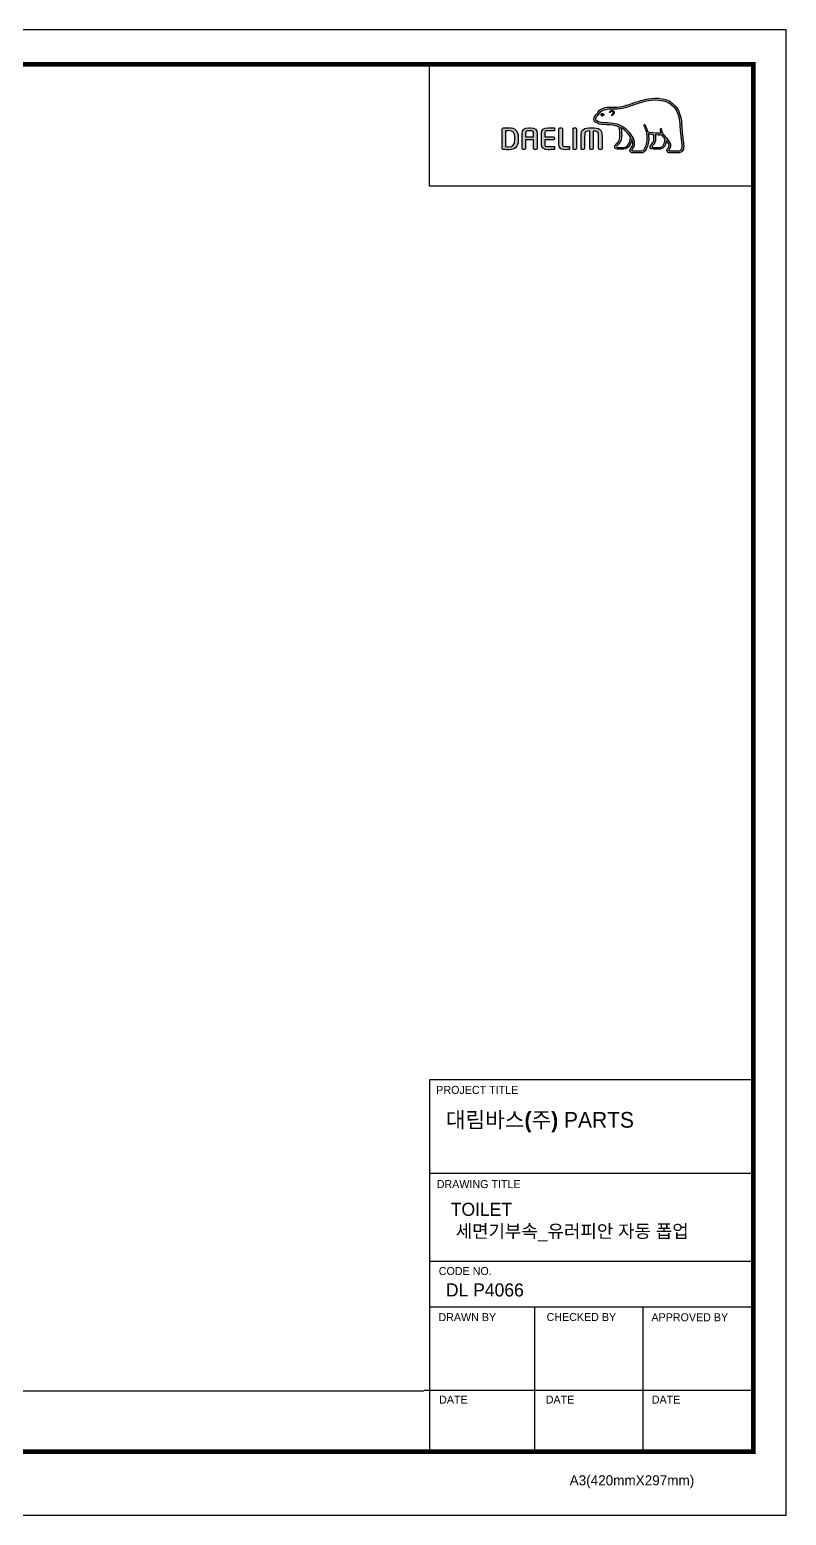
# Model space of a CAD drawing. Extents: x 0 to 651, y 0 to 477.
# Drawn here: x 408.1 to 651, y 0 to 477 of the extents above; entities that cross this region are included whole.
import ezdxf

# ---------------------------------------------------------------- set-up
doc = ezdxf.new("R2010")
doc.units = 0
doc.header["$LTSCALE"] = 10
doc.header["$MEASUREMENT"] = 0
doc.layers.get('0').update_dxf_attribs({"linetype": 'CONTINUOUS'})
doc.layers.add('레이어 1', color=7, linetype='CONTINUOUS')
doc.styles.add('Daelim Dimension', font='')
doc.styles.get('Daelim Dimension').set_extended_font_data('나눔고딕')

msp = doc.modelspace()

# ---------------------------------------------------------------- hatches: boundary and pattern name
at = {"layer": '레이어 1'}
h = msp.add_hatch(color=5, dxfattribs=at)
h.dxf.hatch_style = 1
edge = h.paths.add_edge_path(flags=16)
edge.add_spline(control_points=[(617.136, 438.367), (616.852, 438.053), (616.496, 438.05), (616.481, 438.05), (616.481, 438.05), (613.626, 438.05), (613.626, 438.05), (613.522, 438.05), (613.441, 438.076), (613.39, 438.128), (613.346, 438.17), (613.325, 438.234), (613.325, 438.314), (613.325, 438.475), (613.443, 438.623), (613.568, 438.78), (613.683, 438.929), (613.793, 439.07), (613.855, 439.243), (614.011, 439.664), (613.995, 440.112), (613.808, 440.508), (613.471, 441.223), (612.971, 441.784), (612.487, 442.327), (612.487, 442.327), (612.323, 442.508), (612.323, 442.509), (611.693, 443.211), (611.042, 443.938), (610.99, 444.922), (610.978, 445.117), (610.888, 445.235), (610.763, 445.23), (610.763, 445.23), (610.578, 445.141), (610.574, 445.141), (610.524, 445.086), (610.496, 445.004), (610.496, 444.91), (610.496, 444.91), (610.498, 444.876), (610.498, 444.876), (610.523, 444.52), (610.608, 444.171), (610.757, 443.808), (610.757, 443.808), (610.772, 443.772), (610.772, 443.772), (610.772, 443.772), (610.733, 443.77), (610.733, 443.77), (608.901, 443.698), (607.105, 444.044), (606.576, 444.171), (606.251, 445.482), (605.722, 446.351), (605.699, 446.387), (605.658, 446.456), (605.593, 446.508), (605.53, 446.526), (605.53, 446.526), (605.375, 446.503), (605.356, 446.5), (605.343, 446.481), (605.316, 446.445), (605.257, 446.365), (605.257, 446.365), (605.249, 446.301), (605.249, 446.301), (605.249, 446.301), (605.298, 446.128), (605.298, 446.128), (605.338, 446.059), (606.279, 444.411), (606.279, 442.228), (606.279, 440.881), (605.925, 439.611), (605.227, 438.452), (605.06, 438.174), (604.841, 438.05), (604.514, 438.05), (604.514, 438.05), (601.7, 438.05), (601.7, 438.05), (601.607, 438.05), (601.412, 438.116), (601.412, 438.319), (601.412, 438.431), (601.516, 438.615), (601.69, 438.809), (602.862, 440.115), (602.186, 442.154), (601.061, 443.498), (599.975, 444.793), (598.203, 446.424), (595.927, 446.829), (595.12, 446.97), (593.795, 447.049), (592.724, 447.112), (592.724, 447.112), (591.642, 447.176), (591.642, 447.176), (591.087, 447.219), (590.169, 447.56), (589.89, 448.089), (589.772, 448.308), (589.785, 448.531), (589.933, 448.786), (590.026, 448.94), (590.154, 449.073), (590.315, 449.234), (590.493, 449.414), (590.676, 449.6), (590.818, 449.846), (590.818, 449.846), (590.859, 449.923), (590.859, 449.923), (591.402, 450.962), (592.522, 451.511), (594.187, 451.555), (594.187, 451.555), (595.127, 451.566), (595.127, 451.566), (596.158, 451.571), (597.328, 451.577), (598.29, 451.784), (599.64, 452.074), (600.995, 452.537), (602.191, 452.945), (602.191, 452.945), (602.229, 452.957), (602.229, 452.957), (603.708, 453.463), (605.237, 453.986), (606.8, 454.24), (609.302, 454.654), (612.738, 454.641), (614.9, 452.214), (615.899, 451.091), (616.514, 449.545), (616.726, 447.62), (616.726, 447.62), (616.718, 447.627), (616.711, 447.633), (616.728, 447.595), (616.744, 447.379), (616.833, 446.155), (616.859, 445.566), (616.886, 444.957), (617.04, 443.828), (617.04, 443.828), (617.476, 440.05), (617.476, 440.05), (617.476, 440.05), (617.502, 439.591), (617.502, 439.591), (617.502, 439.049), (617.379, 438.637), (617.136, 438.367)], knot_values=[0, 0, 0, 0, 1, 1, 1, 2, 2, 2, 3, 3, 3, 4, 4, 4, 5, 5, 5, 6, 6, 6, 7, 7, 7, 8, 8, 8, 9, 9, 9, 10, 10, 10, 11, 11, 11, 12, 12, 12, 13, 13, 13, 14, 14, 14, 15, 15, 15, 16, 16, 16, 17, 17, 17, 18, 18, 18, 19, 19, 19, 20, 20, 20, 21, 21, 21, 22, 22, 22, 23, 23, 23, 24, 24, 24, 25, 25, 25, 26, 26, 26, 27, 27, 27, 28, 28, 28, 29, 29, 29, 30, 30, 30, 31, 31, 31, 32, 32, 32, 33, 33, 33, 34, 34, 34, 35, 35, 35, 36, 36, 36, 37, 37, 37, 38, 38, 38, 39, 39, 39, 40, 40, 40, 41, 41, 41, 42, 42, 42, 43, 43, 43, 44, 44, 44, 45, 45, 45, 46, 46, 46, 47, 47, 47, 48, 48, 48, 49, 49, 49, 50, 50, 50, 51, 51, 51, 52, 52, 52, 53, 53, 53, 53], degree=3, periodic=0)
edge = h.paths.add_edge_path(flags=16)
edge.add_spline(control_points=[(610.538, 439.183), (610.538, 439.183), (608.209, 439.183), (608.209, 439.183), (608.037, 439.183), (607.901, 439.321), (607.901, 439.496), (607.901, 439.618), (608.007, 439.774), (608.108, 439.881), (608.582, 440.334), (609.066, 440.959), (609.066, 442.144), (609.066, 442.144), (609.036, 442.682), (609.036, 442.684), (609.036, 442.684), (608.95, 443.208), (608.95, 443.208), (608.95, 443.208), (608.944, 443.24), (608.944, 443.24), (608.944, 443.24), (608.979, 443.238), (608.979, 443.238), (609.413, 443.207), (610.258, 443.16), (611.064, 443.198), (611.269, 442.872), (611.599, 442.453), (612.081, 441.895), (612.059, 441.617), (611.829, 439.183), (610.538, 439.183)], knot_values=[0, 0, 0, 0, 1, 1, 1, 2, 2, 2, 3, 3, 3, 4, 4, 4, 5, 5, 5, 6, 6, 6, 7, 7, 7, 8, 8, 8, 9, 9, 9, 10, 10, 10, 11, 11, 11, 11], degree=3, periodic=0)
edge = h.paths.add_edge_path(flags=16)
edge.add_spline(control_points=[(598.855, 439.183), (598.855, 439.183), (596.811, 439.183), (596.811, 439.183), (596.658, 439.183), (596.493, 439.309), (596.493, 439.496), (596.493, 439.609), (596.588, 439.749), (596.761, 439.889), (597.278, 440.301), (598.062, 440.924), (598.147, 442.646), (598.147, 442.646), (598.159, 443.115), (598.159, 443.115), (598.159, 443.848), (597.991, 444.732), (597.832, 445.522), (597.832, 445.522), (597.806, 445.602), (597.806, 445.602), (597.806, 445.602), (597.873, 445.55), (597.873, 445.55), (598.177, 445.362), (599.847, 444.231), (601.031, 442.56), (600.933, 441.769), (600.487, 439.183), (598.855, 439.183)], knot_values=[0, 0, 0, 0, 1, 1, 1, 2, 2, 2, 3, 3, 3, 4, 4, 4, 5, 5, 5, 6, 6, 6, 7, 7, 7, 8, 8, 8, 9, 9, 9, 10, 10, 10, 10], degree=3, periodic=0)
edge = h.paths.add_edge_path()
edge.add_spline(control_points=[(618.053, 440.107), (618.052, 440.112), (617.619, 443.906), (617.619, 443.906), (617.458, 445.04), (617.435, 445.644), (617.414, 446.18), (617.414, 446.18), (617.307, 447.678), (617.307, 447.679), (617.079, 449.729), (616.415, 451.385), (615.334, 452.596), (612.998, 455.22), (609.352, 455.248), (606.704, 454.811), (605.08, 454.543), (603.527, 454.013), (602.027, 453.499), (602.027, 453.499), (601.978, 453.482), (601.978, 453.482), (600.805, 453.082), (599.473, 452.626), (598.167, 452.348), (597.269, 452.156), (596.145, 452.147), (595.151, 452.142), (595.151, 452.142), (594.168, 452.13), (594.168, 452.13), (592.28, 452.084), (590.993, 451.43), (590.343, 450.187), (590.343, 450.187), (590.314, 450.134), (590.314, 450.134), (590.207, 449.945), (590.047, 449.785), (589.904, 449.642), (589.747, 449.484), (589.57, 449.306), (589.435, 449.076), (589.299, 448.845), (589.23, 448.612), (589.23, 448.383), (589.23, 448.19), (589.279, 448), (589.376, 447.819), (589.777, 447.061), (590.923, 446.652), (591.606, 446.603), (591.606, 446.603), (592.612, 446.54), (592.636, 446.538), (593.642, 446.481), (595.02, 446.402), (595.824, 446.259), (596.294, 446.176), (596.829, 446.008), (597.321, 445.776), (597.356, 445.648), (597.612, 444.512), (597.612, 443.115), (597.612, 443.115), (597.601, 442.671), (597.601, 442.671), (597.527, 441.198), (596.884, 440.683), (596.414, 440.307), (596.366, 440.269), (595.947, 439.921), (595.917, 439.502), (595.895, 439.265), (595.963, 439.049), (596.107, 438.893), (596.263, 438.725), (596.5, 438.64), (596.811, 438.64), (596.811, 438.64), (598.855, 438.64), (598.855, 438.64), (600.384, 438.64), (601.141, 440.287), (601.371, 441.83), (601.371, 441.83), (601.376, 442.047), (601.376, 442.047), (601.376, 442.047), (601.439, 441.938), (601.439, 441.938), (601.635, 441.502), (601.753, 440.98), (601.753, 440.587), (601.753, 440.035), (601.583, 439.553), (601.258, 439.194), (601.176, 439.113), (600.767, 438.689), (600.767, 438.266), (600.767, 438.266), (600.771, 438.196), (600.771, 438.196), (600.829, 437.696), (601.234, 437.473), (601.61, 437.473), (601.61, 437.473), (604.514, 437.473), (604.514, 437.473), (605.038, 437.473), (605.456, 437.709), (605.724, 438.154), (606.464, 439.381), (606.838, 440.714), (606.838, 442.114), (606.838, 442.551), (606.797, 443.017), (606.716, 443.501), (606.716, 443.501), (606.709, 443.54), (606.709, 443.54), (606.709, 443.54), (606.748, 443.532), (606.748, 443.532), (607.097, 443.464), (607.659, 443.366), (608.354, 443.291), (608.354, 443.291), (608.374, 443.289), (608.374, 443.289), (608.374, 443.289), (608.468, 442.757), (608.468, 442.757), (608.468, 442.757), (608.488, 442.63), (608.488, 442.628), (608.488, 442.628), (608.516, 442.157), (608.516, 442.157), (608.516, 441.027), (608.003, 440.535), (607.727, 440.272), (607.723, 440.268), (607.338, 439.877), (607.296, 439.53), (607.296, 439.53), (607.283, 439.423), (607.283, 439.423), (607.283, 439.314), (607.311, 439.1), (607.501, 438.903), (607.669, 438.728), (607.929, 438.64), (608.275, 438.64), (608.275, 438.64), (610.538, 438.64), (610.538, 438.64), (611.912, 438.64), (612.326, 440.387), (612.492, 441.366), (612.492, 441.366), (612.5, 441.467), (612.5, 441.467), (612.5, 441.467), (612.554, 441.393), (612.554, 441.393), (612.871, 440.988), (613.149, 440.538), (613.283, 440.259), (613.353, 440.113), (613.391, 439.951), (613.391, 439.789), (613.391, 439.789), (613.34, 439.462), (613.34, 439.462), (613.287, 439.284), (613.166, 439.12), (613.047, 438.962), (612.873, 438.736), (612.693, 438.501), (612.693, 438.216), (612.693, 438.216), (612.71, 438.059), (612.71, 438.059), (612.793, 437.681), (613.099, 437.473), (613.572, 437.473), (613.572, 437.473), (616.479, 437.473), (616.479, 437.473), (616.543, 437.473), (617.111, 437.487), (617.556, 437.968), (617.911, 438.353), (618.084, 438.882), (618.084, 439.584), (618.084, 439.584), (618.053, 440.105), (618.053, 440.107)], knot_values=[0, 0, 0, 0, 1, 1, 1, 2, 2, 2, 3, 3, 3, 4, 4, 4, 5, 5, 5, 6, 6, 6, 7, 7, 7, 8, 8, 8, 9, 9, 9, 10, 10, 10, 11, 11, 11, 12, 12, 12, 13, 13, 13, 14, 14, 14, 15, 15, 15, 16, 16, 16, 17, 17, 17, 18, 18, 18, 19, 19, 19, 20, 20, 20, 21, 21, 21, 22, 22, 22, 23, 23, 23, 24, 24, 24, 25, 25, 25, 26, 26, 26, 27, 27, 27, 28, 28, 28, 29, 29, 29, 30, 30, 30, 31, 31, 31, 32, 32, 32, 33, 33, 33, 34, 34, 34, 35, 35, 35, 36, 36, 36, 37, 37, 37, 38, 38, 38, 39, 39, 39, 40, 40, 40, 41, 41, 41, 42, 42, 42, 43, 43, 43, 44, 44, 44, 45, 45, 45, 46, 46, 46, 47, 47, 47, 48, 48, 48, 49, 49, 49, 50, 50, 50, 51, 51, 51, 52, 52, 52, 53, 53, 53, 54, 54, 54, 55, 55, 55, 56, 56, 56, 57, 57, 57, 58, 58, 58, 59, 59, 59, 60, 60, 60, 61, 61, 61, 62, 62, 62, 63, 63, 63, 64, 64, 64, 65, 65, 65, 66, 66, 66, 66], degree=3, periodic=0)
edge = h.paths.add_edge_path(flags=0)
edge.add_spline(control_points=[(591.557, 449.918), (591.557, 449.918), (591.979, 450.109), (592.503, 449.907), (592.503, 449.907), (592.568, 449.88), (592.484, 449.76), (592.229, 449.417), (591.977, 449.343), (591.977, 449.343), (591.977, 449.343), (591.795, 449.279), (591.693, 449.403), (591.486, 449.646), (591.479, 449.787), (591.479, 449.787), (591.479, 449.787), (591.458, 449.892), (591.557, 449.918)], knot_values=[0, 0, 0, 0, 1, 1, 1, 2, 2, 2, 3, 3, 3, 4, 4, 4, 5, 5, 5, 6, 6, 6, 6], degree=3, periodic=0)
edge = h.paths.add_edge_path(flags=0)
edge.add_spline(control_points=[(594.347, 450.696), (594.284, 450.627), (594.279, 450.512), (594.347, 450.451), (594.413, 450.392), (594.526, 450.408), (594.589, 450.477), (594.623, 450.512), (594.97, 450.924), (595.269, 450.713), (595.379, 450.635), (595.424, 450.523), (595.408, 450.379), (595.382, 450.148), (595.182, 449.886), (595.042, 449.796), (594.963, 449.748), (594.912, 449.646), (594.949, 449.563), (594.986, 449.481), (595.09, 449.456), (595.175, 449.495), (595.425, 449.615), (595.741, 450.016), (595.785, 450.389), (595.813, 450.649), (595.697, 450.862), (595.489, 451.005), (595.042, 451.323), (594.535, 450.898), (594.347, 450.696)], knot_values=[0, 0, 0, 0, 1, 1, 1, 2, 2, 2, 3, 3, 3, 4, 4, 4, 5, 5, 5, 6, 6, 6, 7, 7, 7, 8, 8, 8, 9, 9, 9, 10, 10, 10, 10], degree=3, periodic=0)
edge = h.paths.add_edge_path(flags=0)
edge.add_spline(control_points=[(594.29, 450.386), (594.29, 450.386), (594.29, 450.386), (594.29, 450.386), (594.29, 450.386), (594.29, 450.386), (594.29, 450.386)], knot_values=[0, 0, 0, 0, 1, 1, 1, 2, 2, 2, 2], degree=3, periodic=0)
h = msp.add_hatch(color=5, dxfattribs=at)
h.dxf.hatch_style = 2
edge = h.paths.add_edge_path()
edge.add_spline(control_points=[(591.557, 449.918), (591.557, 449.918), (591.979, 450.109), (592.503, 449.907), (592.503, 449.907), (592.568, 449.88), (592.484, 449.76), (592.229, 449.417), (591.977, 449.343), (591.977, 449.343), (591.977, 449.343), (591.795, 449.279), (591.693, 449.403), (591.486, 449.646), (591.479, 449.787), (591.479, 449.787), (591.479, 449.787), (591.458, 449.892), (591.557, 449.918)], knot_values=[0, 0, 0, 0, 1, 1, 1, 2, 2, 2, 3, 3, 3, 4, 4, 4, 5, 5, 5, 6, 6, 6, 6], degree=3, periodic=0)
h = msp.add_hatch(color=5, dxfattribs=at)
h.dxf.hatch_style = 2
edge = h.paths.add_edge_path()
edge.add_spline(control_points=[(594.347, 450.696), (594.284, 450.627), (594.279, 450.512), (594.347, 450.451), (594.413, 450.392), (594.526, 450.408), (594.589, 450.477), (594.623, 450.512), (594.97, 450.924), (595.269, 450.713), (595.379, 450.635), (595.424, 450.523), (595.408, 450.379), (595.382, 450.148), (595.182, 449.886), (595.042, 449.796), (594.963, 449.748), (594.912, 449.646), (594.949, 449.563), (594.986, 449.481), (595.09, 449.456), (595.175, 449.495), (595.425, 449.615), (595.741, 450.016), (595.785, 450.389), (595.813, 450.649), (595.697, 450.862), (595.489, 451.005), (595.042, 451.323), (594.535, 450.898), (594.347, 450.696)], knot_values=[0, 0, 0, 0, 1, 1, 1, 2, 2, 2, 3, 3, 3, 4, 4, 4, 5, 5, 5, 6, 6, 6, 7, 7, 7, 8, 8, 8, 9, 9, 9, 10, 10, 10, 10], degree=3, periodic=0)
h = msp.add_hatch(color=5, dxfattribs=at)
h.dxf.hatch_style = 2
edge = h.paths.add_edge_path()
edge.add_spline(control_points=[(563.818, 441.401), (563.818, 440.075), (563.213, 439.43), (561.967, 439.43), (561.967, 439.43), (561.115, 439.445), (560.893, 439.449), (560.893, 439.449), (560.893, 444.534), (560.893, 444.534), (561.335, 444.578), (561.962, 444.586), (561.968, 444.586), (563.247, 444.586), (563.818, 443.978), (563.818, 442.616), (563.818, 442.616), (563.818, 441.401), (563.818, 441.401)], knot_values=[0, 0, 0, 0, 1, 1, 1, 2, 2, 2, 3, 3, 3, 4, 4, 4, 5, 5, 5, 6, 6, 6, 6], degree=3, periodic=0)
edge = h.paths.add_edge_path()
edge.add_spline(control_points=[(561.967, 445.541), (561.276, 445.541), (560.379, 445.499), (560.085, 445.451), (559.901, 445.42), (559.783, 445.283), (559.783, 445.101), (559.783, 445.101), (559.783, 438.915), (559.783, 438.915), (559.783, 438.724), (559.902, 438.59), (560.094, 438.564), (560.372, 438.517), (561.266, 438.475), (561.967, 438.475), (563.898, 438.475), (564.918, 439.487), (564.918, 441.401), (564.918, 441.401), (564.918, 442.616), (564.918, 442.616), (564.918, 444.53), (563.898, 445.541), (561.967, 445.541)], knot_values=[0, 0, 0, 0, 1, 1, 1, 2, 2, 2, 3, 3, 3, 4, 4, 4, 5, 5, 5, 6, 6, 6, 7, 7, 7, 8, 8, 8, 8], degree=3, periodic=0)
h = msp.add_hatch(color=5, dxfattribs=at)
h.dxf.hatch_style = 2
edge = h.paths.add_edge_path()
edge.add_spline(control_points=[(569.897, 442.623), (569.897, 442.623), (567.294, 442.623), (567.294, 442.623), (567.294, 442.72), (567.294, 443.552), (567.294, 443.552), (567.294, 444.419), (567.552, 444.567), (568.326, 444.567), (568.326, 444.567), (568.865, 444.567), (568.865, 444.567), (569.639, 444.567), (569.897, 444.419), (569.897, 443.552), (569.897, 443.552), (569.897, 442.72), (569.897, 442.623)], knot_values=[0, 0, 0, 0, 1, 1, 1, 2, 2, 2, 3, 3, 3, 4, 4, 4, 5, 5, 5, 6, 6, 6, 6], degree=3, periodic=0)
edge = h.paths.add_edge_path()
edge.add_spline(control_points=[(568.865, 445.541), (568.865, 445.541), (568.326, 445.541), (568.326, 445.541), (566.851, 445.541), (566.194, 444.928), (566.194, 443.552), (566.194, 443.552), (566.194, 438.844), (566.194, 438.844), (566.194, 438.678), (566.328, 438.538), (566.487, 438.538), (566.487, 438.538), (567.002, 438.538), (567.002, 438.538), (567.184, 438.538), (567.294, 438.693), (567.294, 438.844), (567.294, 438.844), (567.294, 441.549), (567.294, 441.655), (567.294, 441.655), (569.897, 441.655), (569.897, 441.655), (569.897, 441.549), (569.897, 438.844), (569.897, 438.844), (569.897, 438.675), (570.03, 438.538), (570.194, 438.538), (570.194, 438.538), (570.702, 438.538), (570.702, 438.538), (570.881, 438.538), (571.001, 438.696), (571.001, 438.844), (571.001, 438.844), (571.001, 443.552), (571.001, 443.552), (571.001, 444.928), (570.342, 445.541), (568.865, 445.541)], knot_values=[0, 0, 0, 0, 1, 1, 1, 2, 2, 2, 3, 3, 3, 4, 4, 4, 5, 5, 5, 6, 6, 6, 7, 7, 7, 8, 8, 8, 9, 9, 9, 10, 10, 10, 11, 11, 11, 12, 12, 12, 13, 13, 13, 14, 14, 14, 14], degree=3, periodic=0)
h = msp.add_hatch(color=5, dxfattribs=at)
h.dxf.hatch_style = 2
edge = h.paths.add_edge_path()
edge.add_spline(control_points=[(572.4, 443.742), (572.4, 443.742), (572.4, 440.276), (572.4, 440.276), (572.4, 439.064), (573.092, 438.475), (574.517, 438.475), (575.146, 438.475), (576.002, 438.487), (576.344, 438.519), (576.339, 438.519), (576.51, 438.535), (576.51, 438.535), (576.51, 438.535), (576.559, 438.54), (576.559, 438.54), (576.559, 438.54), (576.559, 439.467), (576.559, 439.467), (576.559, 439.467), (574.525, 439.467), (574.525, 439.467), (573.505, 439.467), (573.505, 439.755), (573.505, 440.276), (573.505, 440.276), (573.505, 441.561), (573.505, 441.661), (573.61, 441.661), (576.24, 441.661), (576.24, 441.661), (576.413, 441.661), (576.553, 441.798), (576.553, 441.966), (576.553, 441.966), (576.553, 442.31), (576.553, 442.31), (576.553, 442.479), (576.413, 442.616), (576.24, 442.616), (576.24, 442.616), (573.61, 442.616), (573.505, 442.616), (573.505, 442.716), (573.505, 443.742), (573.505, 443.742), (573.505, 444.263), (573.505, 444.55), (574.525, 444.55), (574.525, 444.55), (576.559, 444.541), (576.559, 444.541), (576.559, 444.541), (576.559, 445.463), (576.559, 445.463), (576.559, 445.463), (576.343, 445.486), (576.343, 445.486), (575.943, 445.522), (575.025, 445.541), (574.517, 445.541), (573.092, 445.541), (572.4, 444.953), (572.4, 443.742)], knot_values=[0, 0, 0, 0, 1, 1, 1, 2, 2, 2, 3, 3, 3, 4, 4, 4, 5, 5, 5, 6, 6, 6, 7, 7, 7, 8, 8, 8, 9, 9, 9, 10, 10, 10, 11, 11, 11, 12, 12, 12, 13, 13, 13, 14, 14, 14, 15, 15, 15, 16, 16, 16, 17, 17, 17, 18, 18, 18, 19, 19, 19, 20, 20, 20, 21, 21, 21, 21], degree=3, periodic=0)
h = msp.add_hatch(color=5, dxfattribs=at)
h.dxf.hatch_style = 2
edge = h.paths.add_edge_path()
edge.add_spline(control_points=[(578.326, 445.478), (578.156, 445.478), (578.011, 445.338), (578.011, 445.171), (578.011, 445.171), (578.011, 440.276), (578.011, 440.276), (578.011, 438.681), (579.101, 438.475), (580.049, 438.475), (580.745, 438.475), (580.923, 438.505), (581.129, 438.539), (581.129, 438.539), (581.249, 438.558), (581.249, 438.558), (581.248, 438.557), (581.408, 438.577), (581.408, 438.577), (581.408, 438.577), (581.456, 438.584), (581.456, 438.584), (581.456, 438.584), (581.456, 439.467), (581.456, 439.467), (581.456, 439.467), (580.059, 439.467), (580.059, 439.467), (579.115, 439.467), (579.115, 439.824), (579.115, 440.17), (579.115, 440.17), (579.115, 445.171), (579.115, 445.171), (579.115, 445.338), (578.972, 445.478), (578.802, 445.478), (578.802, 445.478), (578.326, 445.478), (578.326, 445.478)], knot_values=[0, 0, 0, 0, 1, 1, 1, 2, 2, 2, 3, 3, 3, 4, 4, 4, 5, 5, 5, 6, 6, 6, 7, 7, 7, 8, 8, 8, 9, 9, 9, 10, 10, 10, 11, 11, 11, 12, 12, 12, 13, 13, 13, 13], degree=3, periodic=0)
h = msp.add_hatch(color=5, dxfattribs=at)
h.dxf.hatch_style = 2
edge = h.paths.add_edge_path()
edge.add_spline(control_points=[(582.821, 445.478), (582.638, 445.478), (582.528, 445.326), (582.528, 445.18), (582.528, 445.18), (582.528, 438.844), (582.528, 438.844), (582.528, 438.675), (582.66, 438.538), (582.821, 438.538), (582.821, 438.538), (583.335, 438.538), (583.335, 438.538), (583.52, 438.538), (583.63, 438.693), (583.63, 438.844), (583.63, 438.844), (583.63, 445.18), (583.63, 445.18), (583.63, 445.347), (583.501, 445.478), (583.335, 445.478), (583.335, 445.478), (582.821, 445.478), (582.821, 445.478)], knot_values=[0, 0, 0, 0, 1, 1, 1, 2, 2, 2, 3, 3, 3, 4, 4, 4, 5, 5, 5, 6, 6, 6, 7, 7, 7, 8, 8, 8, 8], degree=3, periodic=0)
h = msp.add_hatch(color=5, dxfattribs=at)
h.dxf.hatch_style = 2
edge = h.paths.add_edge_path()
edge.add_spline(control_points=[(585.111, 442.744), (585.111, 442.744), (585.111, 438.844), (585.111, 438.844), (585.111, 438.675), (585.244, 438.538), (585.407, 438.538), (585.407, 438.538), (585.928, 438.538), (585.928, 438.538), (586.113, 438.538), (586.223, 438.693), (586.223, 438.844), (586.223, 438.844), (586.223, 442.647), (586.223, 442.647), (586.223, 444.324), (586.507, 444.487), (587.925, 444.491), (587.925, 444.388), (587.925, 438.844), (587.925, 438.844), (587.925, 438.669), (588.051, 438.538), (588.218, 438.538), (588.218, 438.538), (588.731, 438.538), (588.731, 438.538), (588.914, 438.538), (589.024, 438.693), (589.024, 438.844), (589.024, 438.844), (589.024, 444.371), (589.024, 444.48), (589.687, 444.478), (590.153, 444.423), (590.406, 444.171), (590.672, 443.905), (590.724, 443.41), (590.724, 442.647), (590.724, 442.647), (590.724, 438.844), (590.724, 438.844), (590.724, 438.678), (590.859, 438.538), (591.019, 438.538), (591.019, 438.538), (591.544, 438.538), (591.544, 438.538), (591.725, 438.538), (591.838, 438.697), (591.838, 438.844), (591.838, 438.844), (591.838, 442.744), (591.838, 442.744), (591.838, 445.107), (591, 445.508), (588.481, 445.508), (585.953, 445.508), (585.111, 445.107), (585.111, 442.744)], knot_values=[0, 0, 0, 0, 1, 1, 1, 2, 2, 2, 3, 3, 3, 4, 4, 4, 5, 5, 5, 6, 6, 6, 7, 7, 7, 8, 8, 8, 9, 9, 9, 10, 10, 10, 11, 11, 11, 12, 12, 12, 13, 13, 13, 14, 14, 14, 15, 15, 15, 16, 16, 16, 17, 17, 17, 18, 18, 18, 19, 19, 19, 20, 20, 20, 20], degree=3, periodic=0)

# ---------------------------------------------------------------- linework, layer by layer
at = {"color": 5, "ltscale": 0.5}
for p, q in [((536.425, 426.738), (536.425, 465.925)), ((536.425, 139.825), (536.425, 19.796))]:
    msp.add_line(p, q, dxfattribs=at)
at = {"color": 5}
for p, q in [((598.764, 438.64), (598.764, 438.64)), ((10.468, 39.967), (534.655, 39.967))]:
    msp.add_line(p, q, dxfattribs=at)
at = {"color": 5, "ltscale": 40}
for p, q in [((640.468, 426.738), (536.425, 426.738)), ((640.468, 139.825), (536.425, 139.825)), ((640.468, 109.752), (536.425, 109.752)), ((640.468, 109.752), (536.425, 109.752)), ((640.468, 81.463), (536.425, 81.463)), ((640.468, 81.463), (536.425, 81.463)), ((640.468, 66.872), (536.425, 66.872)), ((640.468, 66.872), (536.425, 66.872)), ((570.219, 66.872), (570.219, 20.425)), ((604.902, 66.872), (604.902, 20.425)), ((640.468, 40.041), (534.781, 40.041)), ((640.468, 40.041), (537.236, 40.041)), ((640.468, 20.425), (551.303, 20.425))]:
    msp.add_line(p, q, dxfattribs=at)
at = {"ltscale": 0.5}
msp.add_lwpolyline([(0, 0), (651, 0), (651, 477), (0, 477)], close=True, dxfattribs=at)
at = {"color": 5, "linetype": 'ByBlock', "lineweight": 200, "const_width": 1.5}
msp.add_lwpolyline([(10.468, 20.425), (640.468, 20.425), (640.468, 465.925), (10.468, 465.925)], close=True, dxfattribs=at)
at = {"layer": '레이어 1', "color": 5}
for points, knots in [([(618.053, 440.107), (618.052, 440.112), (617.619, 443.906), (617.619, 443.906), (617.458, 445.04), (617.435, 445.644), (617.414, 446.18), (617.414, 446.18), (617.307, 447.678), (617.307, 447.679), (617.079, 449.729), (616.415, 451.385), (615.334, 452.596), (612.998, 455.22), (609.352, 455.248), (606.704, 454.811), (605.08, 454.543), (603.527, 454.013), (602.027, 453.499), (602.027, 453.499), (601.978, 453.482), (601.978, 453.482), (600.805, 453.082), (599.473, 452.626), (598.167, 452.348), (597.269, 452.156), (596.145, 452.147), (595.151, 452.142), (595.151, 452.142), (594.168, 452.13), (594.168, 452.13), (592.28, 452.084), (590.993, 451.43), (590.343, 450.187), (590.343, 450.187), (590.314, 450.134), (590.314, 450.134), (590.207, 449.945), (590.047, 449.785), (589.904, 449.642), (589.747, 449.484), (589.57, 449.306), (589.435, 449.076), (589.299, 448.845), (589.23, 448.612), (589.23, 448.383), (589.23, 448.19), (589.279, 448), (589.376, 447.819), (589.777, 447.061), (590.923, 446.652), (591.606, 446.603), (591.606, 446.603), (592.612, 446.54), (592.636, 446.538), (593.642, 446.481), (595.02, 446.402), (595.824, 446.259), (596.294, 446.176), (596.829, 446.008), (597.321, 445.776), (597.356, 445.648), (597.612, 444.512), (597.612, 443.115), (597.612, 443.115), (597.601, 442.671), (597.601, 442.671), (597.527, 441.198), (596.884, 440.683), (596.414, 440.307), (596.366, 440.269), (595.947, 439.921), (595.917, 439.502), (595.895, 439.265), (595.963, 439.049), (596.107, 438.893), (596.263, 438.725), (596.5, 438.64), (596.811, 438.64), (596.811, 438.64), (598.855, 438.64), (598.855, 438.64), (600.384, 438.64), (601.141, 440.287), (601.371, 441.83), (601.371, 441.83), (601.376, 442.047), (601.376, 442.047), (601.376, 442.047), (601.439, 441.938), (601.439, 441.938), (601.635, 441.502), (601.753, 440.98), (601.753, 440.587), (601.753, 440.035), (601.583, 439.553), (601.258, 439.194), (601.176, 439.113), (600.767, 438.689), (600.767, 438.266), (600.767, 438.266), (600.771, 438.196), (600.771, 438.196), (600.829, 437.696), (601.234, 437.473), (601.61, 437.473), (601.61, 437.473), (604.514, 437.473), (604.514, 437.473), (605.038, 437.473), (605.456, 437.709), (605.724, 438.154), (606.464, 439.381), (606.838, 440.714), (606.838, 442.114), (606.838, 442.551), (606.797, 443.017), (606.716, 443.501), (606.716, 443.501), (606.709, 443.54), (606.709, 443.54), (606.709, 443.54), (606.748, 443.532), (606.748, 443.532), (607.097, 443.464), (607.659, 443.366), (608.354, 443.291), (608.354, 443.291), (608.374, 443.289), (608.374, 443.289), (608.374, 443.289), (608.468, 442.757), (608.468, 442.757), (608.468, 442.757), (608.488, 442.63), (608.488, 442.628), (608.488, 442.628), (608.516, 442.157), (608.516, 442.157), (608.516, 441.027), (608.003, 440.535), (607.727, 440.272), (607.723, 440.268), (607.338, 439.877), (607.296, 439.53), (607.296, 439.53), (607.283, 439.423), (607.283, 439.423), (607.283, 439.314), (607.311, 439.1), (607.501, 438.903), (607.669, 438.728), (607.929, 438.64), (608.275, 438.64), (608.275, 438.64), (610.538, 438.64), (610.538, 438.64), (611.912, 438.64), (612.326, 440.387), (612.492, 441.366), (612.492, 441.366), (612.5, 441.467), (612.5, 441.467), (612.5, 441.467), (612.554, 441.393), (612.554, 441.393), (612.871, 440.988), (613.149, 440.538), (613.283, 440.259), (613.353, 440.113), (613.391, 439.951), (613.391, 439.789), (613.391, 439.789), (613.34, 439.462), (613.34, 439.462), (613.287, 439.284), (613.166, 439.12), (613.047, 438.962), (612.873, 438.736), (612.693, 438.501), (612.693, 438.216), (612.693, 438.216), (612.71, 438.059), (612.71, 438.059), (612.793, 437.681), (613.099, 437.473), (613.572, 437.473), (613.572, 437.473), (616.479, 437.473), (616.479, 437.473), (616.543, 437.473), (617.111, 437.487), (617.556, 437.968), (617.911, 438.353), (618.084, 438.882), (618.084, 439.584), (618.084, 439.584), (618.053, 440.105), (618.053, 440.107)], [0, 0, 0, 0, 1, 1, 1, 2, 2, 2, 3, 3, 3, 4, 4, 4, 5, 5, 5, 6, 6, 6, 7, 7, 7, 8, 8, 8, 9, 9, 9, 10, 10, 10, 11, 11, 11, 12, 12, 12, 13, 13, 13, 14, 14, 14, 15, 15, 15, 16, 16, 16, 17, 17, 17, 18, 18, 18, 19, 19, 19, 20, 20, 20, 21, 21, 21, 22, 22, 22, 23, 23, 23, 24, 24, 24, 25, 25, 25, 26, 26, 26, 27, 27, 27, 28, 28, 28, 29, 29, 29, 30, 30, 30, 31, 31, 31, 32, 32, 32, 33, 33, 33, 34, 34, 34, 35, 35, 35, 36, 36, 36, 37, 37, 37, 38, 38, 38, 39, 39, 39, 40, 40, 40, 41, 41, 41, 42, 42, 42, 43, 43, 43, 44, 44, 44, 45, 45, 45, 46, 46, 46, 47, 47, 47, 48, 48, 48, 49, 49, 49, 50, 50, 50, 51, 51, 51, 52, 52, 52, 53, 53, 53, 54, 54, 54, 55, 55, 55, 56, 56, 56, 57, 57, 57, 58, 58, 58, 59, 59, 59, 60, 60, 60, 61, 61, 61, 62, 62, 62, 63, 63, 63, 64, 64, 64, 65, 65, 65, 66, 66, 66, 66]), ([(591.557, 449.918), (591.557, 449.918), (591.979, 450.109), (592.503, 449.907), (592.503, 449.907), (592.568, 449.88), (592.484, 449.76), (592.229, 449.417), (591.977, 449.343), (591.977, 449.343), (591.977, 449.343), (591.795, 449.279), (591.693, 449.403), (591.486, 449.646), (591.479, 449.787), (591.479, 449.787), (591.479, 449.787), (591.458, 449.892), (591.557, 449.918)], [0, 0, 0, 0, 1, 1, 1, 2, 2, 2, 3, 3, 3, 4, 4, 4, 5, 5, 5, 6, 6, 6, 6]), ([(594.347, 450.696), (594.284, 450.627), (594.279, 450.512), (594.347, 450.451), (594.413, 450.392), (594.526, 450.408), (594.589, 450.477), (594.623, 450.512), (594.97, 450.924), (595.269, 450.713), (595.379, 450.635), (595.424, 450.523), (595.408, 450.379), (595.382, 450.148), (595.182, 449.886), (595.042, 449.796), (594.963, 449.748), (594.912, 449.646), (594.949, 449.563), (594.986, 449.481), (595.09, 449.456), (595.175, 449.495), (595.425, 449.615), (595.741, 450.016), (595.785, 450.389), (595.813, 450.649), (595.697, 450.862), (595.489, 451.005), (595.042, 451.323), (594.535, 450.898), (594.347, 450.696)], [0, 0, 0, 0, 1, 1, 1, 2, 2, 2, 3, 3, 3, 4, 4, 4, 5, 5, 5, 6, 6, 6, 7, 7, 7, 8, 8, 8, 9, 9, 9, 10, 10, 10, 10]), ([(594.29, 450.386), (594.29, 450.386), (594.29, 450.386), (594.29, 450.386), (594.29, 450.386), (594.29, 450.386), (594.29, 450.386)], [0, 0, 0, 0, 1, 1, 1, 2, 2, 2, 2]), ([(561.967, 445.541), (561.276, 445.541), (560.379, 445.499), (560.085, 445.451), (559.901, 445.42), (559.783, 445.283), (559.783, 445.101), (559.783, 445.101), (559.783, 438.915), (559.783, 438.915), (559.783, 438.724), (559.902, 438.59), (560.094, 438.564), (560.372, 438.517), (561.266, 438.475), (561.967, 438.475), (563.898, 438.475), (564.918, 439.487), (564.918, 441.401), (564.918, 441.401), (564.918, 442.616), (564.918, 442.616), (564.918, 444.53), (563.898, 445.541), (561.967, 445.541)], [0, 0, 0, 0, 1, 1, 1, 2, 2, 2, 3, 3, 3, 4, 4, 4, 5, 5, 5, 6, 6, 6, 7, 7, 7, 8, 8, 8, 8]), ([(563.818, 441.401), (563.818, 440.075), (563.213, 439.43), (561.967, 439.43), (561.967, 439.43), (561.115, 439.445), (560.893, 439.449), (560.893, 439.449), (560.893, 444.534), (560.893, 444.534), (561.335, 444.578), (561.962, 444.586), (561.968, 444.586), (563.247, 444.586), (563.818, 443.978), (563.818, 442.616), (563.818, 442.616), (563.818, 441.401), (563.818, 441.401)], [0, 0, 0, 0, 1, 1, 1, 2, 2, 2, 3, 3, 3, 4, 4, 4, 5, 5, 5, 6, 6, 6, 6]), ([(568.865, 445.541), (568.865, 445.541), (568.326, 445.541), (568.326, 445.541), (566.851, 445.541), (566.194, 444.928), (566.194, 443.552), (566.194, 443.552), (566.194, 438.844), (566.194, 438.844), (566.194, 438.678), (566.328, 438.538), (566.487, 438.538), (566.487, 438.538), (567.002, 438.538), (567.002, 438.538), (567.184, 438.538), (567.294, 438.693), (567.294, 438.844), (567.294, 438.844), (567.294, 441.549), (567.294, 441.655), (567.294, 441.655), (569.897, 441.655), (569.897, 441.655), (569.897, 441.549), (569.897, 438.844), (569.897, 438.844), (569.897, 438.675), (570.03, 438.538), (570.194, 438.538), (570.194, 438.538), (570.702, 438.538), (570.702, 438.538), (570.881, 438.538), (571.001, 438.696), (571.001, 438.844), (571.001, 438.844), (571.001, 443.552), (571.001, 443.552), (571.001, 444.928), (570.342, 445.541), (568.865, 445.541)], [0, 0, 0, 0, 1, 1, 1, 2, 2, 2, 3, 3, 3, 4, 4, 4, 5, 5, 5, 6, 6, 6, 7, 7, 7, 8, 8, 8, 9, 9, 9, 10, 10, 10, 11, 11, 11, 12, 12, 12, 13, 13, 13, 14, 14, 14, 14]), ([(569.897, 442.623), (569.897, 442.623), (567.294, 442.623), (567.294, 442.623), (567.294, 442.72), (567.294, 443.552), (567.294, 443.552), (567.294, 444.419), (567.552, 444.567), (568.326, 444.567), (568.326, 444.567), (568.865, 444.567), (568.865, 444.567), (569.639, 444.567), (569.897, 444.419), (569.897, 443.552), (569.897, 443.552), (569.897, 442.72), (569.897, 442.623)], [0, 0, 0, 0, 1, 1, 1, 2, 2, 2, 3, 3, 3, 4, 4, 4, 5, 5, 5, 6, 6, 6, 6]), ([(572.4, 443.742), (572.4, 443.742), (572.4, 440.276), (572.4, 440.276), (572.4, 439.064), (573.092, 438.475), (574.517, 438.475), (575.146, 438.475), (576.002, 438.487), (576.344, 438.519), (576.339, 438.519), (576.51, 438.535), (576.51, 438.535), (576.51, 438.535), (576.559, 438.54), (576.559, 438.54), (576.559, 438.54), (576.559, 439.467), (576.559, 439.467), (576.559, 439.467), (574.525, 439.467), (574.525, 439.467), (573.505, 439.467), (573.505, 439.755), (573.505, 440.276), (573.505, 440.276), (573.505, 441.561), (573.505, 441.661), (573.61, 441.661), (576.24, 441.661), (576.24, 441.661), (576.413, 441.661), (576.553, 441.798), (576.553, 441.966), (576.553, 441.966), (576.553, 442.31), (576.553, 442.31), (576.553, 442.479), (576.413, 442.616), (576.24, 442.616), (576.24, 442.616), (573.61, 442.616), (573.505, 442.616), (573.505, 442.716), (573.505, 443.742), (573.505, 443.742), (573.505, 444.263), (573.505, 444.55), (574.525, 444.55), (574.525, 444.55), (576.559, 444.541), (576.559, 444.541), (576.559, 444.541), (576.559, 445.463), (576.559, 445.463), (576.559, 445.463), (576.343, 445.486), (576.343, 445.486), (575.943, 445.522), (575.025, 445.541), (574.517, 445.541), (573.092, 445.541), (572.4, 444.953), (572.4, 443.742)], [0, 0, 0, 0, 1, 1, 1, 2, 2, 2, 3, 3, 3, 4, 4, 4, 5, 5, 5, 6, 6, 6, 7, 7, 7, 8, 8, 8, 9, 9, 9, 10, 10, 10, 11, 11, 11, 12, 12, 12, 13, 13, 13, 14, 14, 14, 15, 15, 15, 16, 16, 16, 17, 17, 17, 18, 18, 18, 19, 19, 19, 20, 20, 20, 21, 21, 21, 21]), ([(578.326, 445.478), (578.156, 445.478), (578.011, 445.338), (578.011, 445.171), (578.011, 445.171), (578.011, 440.276), (578.011, 440.276), (578.011, 438.681), (579.101, 438.475), (580.049, 438.475), (580.745, 438.475), (580.923, 438.505), (581.129, 438.539), (581.129, 438.539), (581.249, 438.558), (581.249, 438.558), (581.248, 438.557), (581.408, 438.577), (581.408, 438.577), (581.408, 438.577), (581.456, 438.584), (581.456, 438.584), (581.456, 438.584), (581.456, 439.467), (581.456, 439.467), (581.456, 439.467), (580.059, 439.467), (580.059, 439.467), (579.115, 439.467), (579.115, 439.824), (579.115, 440.17), (579.115, 440.17), (579.115, 445.171), (579.115, 445.171), (579.115, 445.338), (578.972, 445.478), (578.802, 445.478), (578.802, 445.478), (578.326, 445.478), (578.326, 445.478)], [0, 0, 0, 0, 1, 1, 1, 2, 2, 2, 3, 3, 3, 4, 4, 4, 5, 5, 5, 6, 6, 6, 7, 7, 7, 8, 8, 8, 9, 9, 9, 10, 10, 10, 11, 11, 11, 12, 12, 12, 13, 13, 13, 13]), ([(582.821, 445.478), (582.638, 445.478), (582.528, 445.326), (582.528, 445.18), (582.528, 445.18), (582.528, 438.844), (582.528, 438.844), (582.528, 438.675), (582.66, 438.538), (582.821, 438.538), (582.821, 438.538), (583.335, 438.538), (583.335, 438.538), (583.52, 438.538), (583.63, 438.693), (583.63, 438.844), (583.63, 438.844), (583.63, 445.18), (583.63, 445.18), (583.63, 445.347), (583.501, 445.478), (583.335, 445.478), (583.335, 445.478), (582.821, 445.478), (582.821, 445.478)], [0, 0, 0, 0, 1, 1, 1, 2, 2, 2, 3, 3, 3, 4, 4, 4, 5, 5, 5, 6, 6, 6, 7, 7, 7, 8, 8, 8, 8]), ([(585.111, 442.744), (585.111, 442.744), (585.111, 438.844), (585.111, 438.844), (585.111, 438.675), (585.244, 438.538), (585.407, 438.538), (585.407, 438.538), (585.928, 438.538), (585.928, 438.538), (586.113, 438.538), (586.223, 438.693), (586.223, 438.844), (586.223, 438.844), (586.223, 442.647), (586.223, 442.647), (586.223, 444.324), (586.507, 444.487), (587.925, 444.491), (587.925, 444.388), (587.925, 438.844), (587.925, 438.844), (587.925, 438.669), (588.051, 438.538), (588.218, 438.538), (588.218, 438.538), (588.731, 438.538), (588.731, 438.538), (588.914, 438.538), (589.024, 438.693), (589.024, 438.844), (589.024, 438.844), (589.024, 444.371), (589.024, 444.48), (589.687, 444.478), (590.153, 444.423), (590.406, 444.171), (590.672, 443.905), (590.724, 443.41), (590.724, 442.647), (590.724, 442.647), (590.724, 438.844), (590.724, 438.844), (590.724, 438.678), (590.859, 438.538), (591.019, 438.538), (591.019, 438.538), (591.544, 438.538), (591.544, 438.538), (591.725, 438.538), (591.838, 438.697), (591.838, 438.844), (591.838, 438.844), (591.838, 442.744), (591.838, 442.744), (591.838, 445.107), (591, 445.508), (588.481, 445.508), (585.953, 445.508), (585.111, 445.107), (585.111, 442.744)], [0, 0, 0, 0, 1, 1, 1, 2, 2, 2, 3, 3, 3, 4, 4, 4, 5, 5, 5, 6, 6, 6, 7, 7, 7, 8, 8, 8, 9, 9, 9, 10, 10, 10, 11, 11, 11, 12, 12, 12, 13, 13, 13, 14, 14, 14, 15, 15, 15, 16, 16, 16, 17, 17, 17, 18, 18, 18, 19, 19, 19, 20, 20, 20, 20]), ([(598.855, 439.183), (598.855, 439.183), (596.811, 439.183), (596.811, 439.183), (596.658, 439.183), (596.493, 439.309), (596.493, 439.496), (596.493, 439.609), (596.588, 439.749), (596.761, 439.889), (597.278, 440.301), (598.062, 440.924), (598.147, 442.646), (598.147, 442.646), (598.159, 443.115), (598.159, 443.115), (598.159, 443.848), (597.991, 444.732), (597.832, 445.522), (597.832, 445.522), (597.806, 445.602), (597.806, 445.602), (597.806, 445.602), (597.873, 445.55), (597.873, 445.55), (598.177, 445.362), (599.847, 444.231), (601.031, 442.56), (600.933, 441.769), (600.487, 439.183), (598.855, 439.183)], [0, 0, 0, 0, 1, 1, 1, 2, 2, 2, 3, 3, 3, 4, 4, 4, 5, 5, 5, 6, 6, 6, 7, 7, 7, 8, 8, 8, 9, 9, 9, 10, 10, 10, 10]), ([(605.298, 446.128), (605.338, 446.059), (606.279, 444.411), (606.279, 442.228), (606.279, 440.881), (605.925, 439.611), (605.227, 438.452)], [24, 24, 24, 24, 25, 25, 25, 26, 26, 26, 26]), ([(610.538, 439.183), (610.538, 439.183), (608.209, 439.183), (608.209, 439.183), (608.037, 439.183), (607.901, 439.321), (607.901, 439.496), (607.901, 439.618), (608.007, 439.774), (608.108, 439.881), (608.582, 440.334), (609.066, 440.959), (609.066, 442.144), (609.066, 442.144), (609.036, 442.682), (609.036, 442.684), (609.036, 442.684), (608.95, 443.208), (608.95, 443.208), (608.95, 443.208), (608.944, 443.24), (608.944, 443.24), (608.944, 443.24), (608.979, 443.238), (608.979, 443.238), (609.413, 443.207), (610.258, 443.16), (611.064, 443.198), (611.269, 442.872), (611.599, 442.453), (612.081, 441.895), (612.059, 441.617), (611.829, 439.183), (610.538, 439.183)], [0, 0, 0, 0, 1, 1, 1, 2, 2, 2, 3, 3, 3, 4, 4, 4, 5, 5, 5, 6, 6, 6, 7, 7, 7, 8, 8, 8, 9, 9, 9, 10, 10, 10, 11, 11, 11, 11]), ([(601.7, 438.05), (601.607, 438.05), (601.412, 438.116), (601.412, 438.319), (601.412, 438.431), (601.516, 438.615), (601.69, 438.809)], [28, 28, 28, 28, 29, 29, 29, 30, 30, 30, 30]), ([(613.39, 438.128), (613.346, 438.17), (613.325, 438.234), (613.325, 438.314), (613.325, 438.475), (613.443, 438.623), (613.568, 438.78)], [3, 3, 3, 3, 4, 4, 4, 5, 5, 5, 5])]:
    msp.add_open_spline(points, degree=3, knots=knots, dxfattribs=at)
for points in [[(602.229, 452.957), (603.708, 453.463), (605.237, 453.986), (606.8, 454.24)], [(606.8, 454.24), (609.302, 454.654), (612.738, 454.641), (614.9, 452.214)], [(589.89, 448.089), (589.772, 448.308), (589.785, 448.531), (589.933, 448.786)], [(589.933, 448.786), (590.026, 448.94), (590.154, 449.073), (590.315, 449.234)], [(590.315, 449.234), (590.493, 449.414), (590.676, 449.6), (590.818, 449.846)], [(590.818, 449.846), (590.818, 449.846), (590.859, 449.923), (590.859, 449.923)], [(590.859, 449.923), (591.402, 450.962), (592.522, 451.511), (594.187, 451.555)], [(594.187, 451.555), (594.187, 451.555), (595.127, 451.566), (595.127, 451.566)], [(595.127, 451.566), (596.158, 451.571), (597.328, 451.577), (598.29, 451.784)], [(598.29, 451.784), (599.64, 452.074), (600.995, 452.537), (602.191, 452.945)], [(602.191, 452.945), (602.191, 452.945), (602.229, 452.957), (602.229, 452.957)], [(614.9, 452.214), (615.899, 451.091), (616.514, 449.545), (616.726, 447.62)], [(591.642, 447.176), (591.087, 447.219), (590.169, 447.56), (589.89, 448.089)], [(592.724, 447.112), (592.724, 447.112), (591.642, 447.176), (591.642, 447.176)], [(595.927, 446.829), (595.12, 446.97), (593.795, 447.049), (592.724, 447.112)], [(601.061, 443.498), (599.975, 444.793), (598.203, 446.424), (595.927, 446.829)], [(605.257, 446.365), (605.257, 446.365), (605.249, 446.301), (605.249, 446.301)], [(605.249, 446.301), (605.249, 446.301), (605.298, 446.128), (605.298, 446.128)], [(605.356, 446.5), (605.343, 446.481), (605.316, 446.445), (605.257, 446.365)], [(605.53, 446.526), (605.53, 446.526), (605.375, 446.503), (605.356, 446.5)], [(605.699, 446.387), (605.658, 446.456), (605.593, 446.508), (605.53, 446.526)], [(606.576, 444.171), (606.251, 445.482), (605.722, 446.351), (605.699, 446.387)], [(610.733, 443.77), (608.901, 443.698), (607.105, 444.044), (606.576, 444.171)], [(610.574, 445.141), (610.524, 445.086), (610.496, 445.004), (610.496, 444.91)], [(610.496, 444.91), (610.496, 444.91), (610.498, 444.876), (610.498, 444.876)], [(610.498, 444.876), (610.523, 444.52), (610.608, 444.171), (610.757, 443.808)], [(610.763, 445.23), (610.763, 445.23), (610.578, 445.141), (610.574, 445.141)], [(610.772, 443.772), (610.772, 443.772), (610.733, 443.77), (610.733, 443.77)], [(610.757, 443.808), (610.757, 443.808), (610.772, 443.772), (610.772, 443.772)], [(610.99, 444.922), (610.978, 445.117), (610.888, 445.235), (610.763, 445.23)], [(612.323, 442.509), (611.693, 443.211), (611.042, 443.938), (610.99, 444.922)], [(616.726, 447.62), (616.726, 447.62), (616.718, 447.627), (616.711, 447.633)], [(616.711, 447.633), (616.728, 447.595), (616.744, 447.379), (616.833, 446.155)], [(616.833, 446.155), (616.859, 445.566), (616.886, 444.957), (617.04, 443.828)], [(617.04, 443.828), (617.04, 443.828), (617.476, 440.05), (617.476, 440.05)], [(601.69, 438.809), (602.862, 440.115), (602.186, 442.154), (601.061, 443.498)], [(612.487, 442.327), (612.487, 442.327), (612.323, 442.508), (612.323, 442.509)], [(613.808, 440.508), (613.471, 441.223), (612.971, 441.784), (612.487, 442.327)], [(613.568, 438.78), (613.683, 438.929), (613.793, 439.07), (613.855, 439.243)], [(613.855, 439.243), (614.011, 439.664), (613.995, 440.112), (613.808, 440.508)], [(617.502, 439.591), (617.502, 439.049), (617.379, 438.637), (617.136, 438.367)], [(617.476, 440.05), (617.476, 440.05), (617.502, 439.591), (617.502, 439.591)], [(604.514, 438.05), (604.514, 438.05), (601.7, 438.05), (601.7, 438.05)], [(605.227, 438.452), (605.06, 438.174), (604.841, 438.05), (604.514, 438.05)], [(613.626, 438.05), (613.522, 438.05), (613.441, 438.076), (613.39, 438.128)], [(616.481, 438.05), (616.481, 438.05), (613.626, 438.05), (613.626, 438.05)], [(617.136, 438.367), (616.852, 438.053), (616.496, 438.05), (616.481, 438.05)]]:
    msp.add_open_spline(points, degree=3, dxfattribs=at)

# ---------------------------------------------------------------- texts
at = {"color": 5, "ltscale": 40, "style": 'Daelim Dimension'}
for s, height, p in [('PROJECT TITLE', 2.56901, (538.628, 135.297)), ('DRAWING TITLE', 2.56901, (538.792, 105.061)), ('CODE NO.', 2.569, (539.437, 77.139)), ('DRAWN BY', 2.569, (539.336, 62.331)), ('CHECKED BY', 2.569, (574.046, 62.376)), ('APPROVED BY', 2.56901, (607.71, 62.293)), ('DATE', 2.569, (539.537, 35.853)), ('DATE', 2.569, (573.773, 35.853)), ('DATE', 2.569, (607.828, 35.853)), ('A3(420mmX297mm)', 3.24237, (581.453, 9.609))]:
    msp.add_text(s, height=height, dxfattribs=at).set_placement(p)
at = {"attachment_point": 1, "style": 'Daelim Dimension'}
for s, insert, char_height, width in [('{\\fPretendard Variable SemiBold|b0|i0|c129|p2;\\C7;대림바스(주)\\f나눔고딕|b0|i0|c129|p50; }PARTS', (541.683, 129.495), 5.036, 80.93993), (' TOILET\\P  세면기부속_유러피안 자동 폽업', (541.728, 100.349), 4.20412, 88.86379), ('DL P4066', (541.728, 74.457), 4.2041, 70.7511)]:
    msp.add_mtext(s, dxfattribs=dict(at, insert=insert, char_height=char_height, width=width))

doc.saveas('drawing.dxf')
